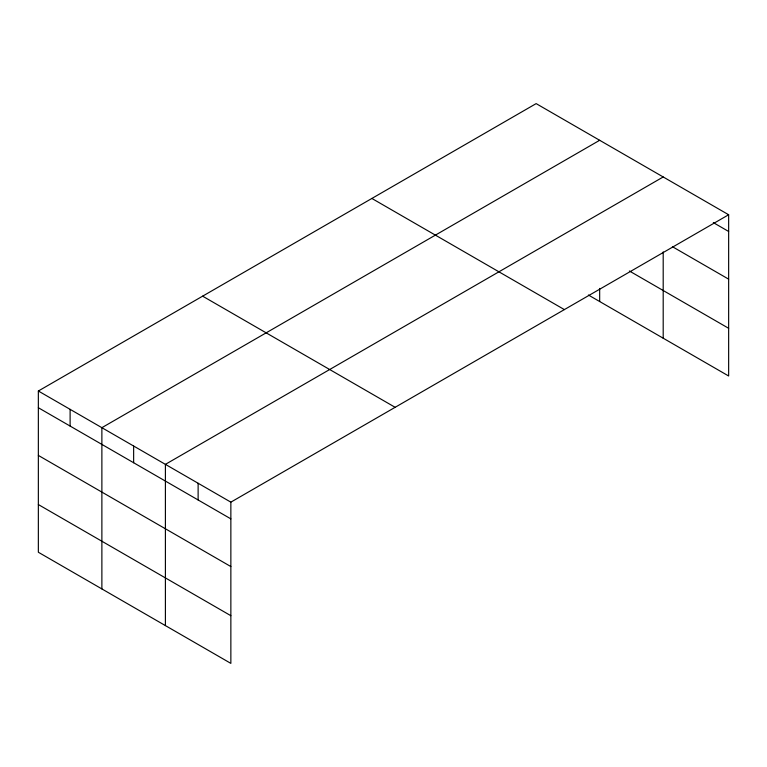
<?xml version="1.0" encoding="UTF-8"?>
<svg xmlns="http://www.w3.org/2000/svg" width="767" height="767" viewBox="0 0 767 767"><rect width="100%" height="100%" fill="white"/><g stroke="black" fill="none" stroke-linecap="round" stroke-linejoin="round"><path stroke-width="1.15" d="M728.65 214.75L536.143 103.612L38.35 391.007L38.35 552.25L230.857 663.388L230.857 502.155L728.65 214.75L728.65 375.993L588.404 295.017M599.669 140.284L101.877 427.689L101.877 588.922M663.196 176.966L165.404 464.361L165.404 625.604M713.31 222.612L728.65 231.471M672.4 246.686L728.65 279.159M629.381 270.991L728.65 328.295M371.87 198.452L564.378 309.6M202.622 296.167L395.13 407.306M38.35 391.007L230.857 502.155M38.35 407.728L230.857 518.866M38.35 455.416L230.857 566.564M38.35 504.552L230.857 615.7M663.196 251.902L663.196 338.199M599.669 288.411L599.669 301.527M198.126 483.258L198.126 499.969M133.64 446.03L133.64 462.741M70.113 409.348L70.113 426.059"/></g></svg>
